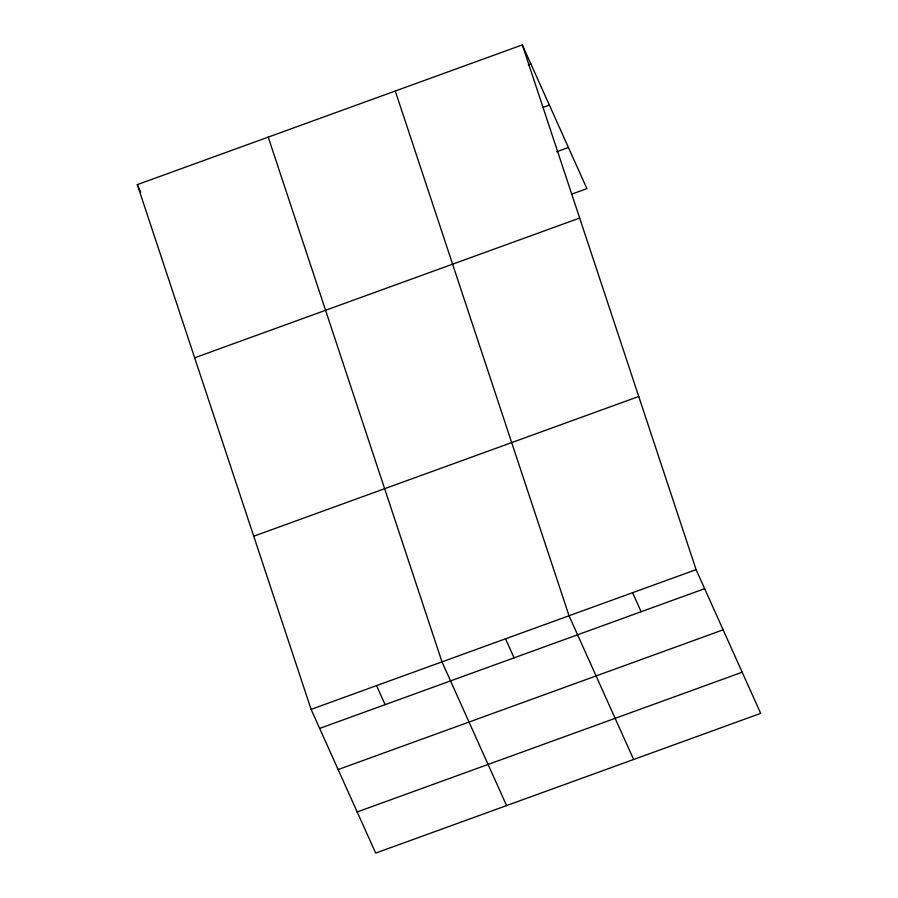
<?xml version="1.0" encoding="UTF-8"?>
<svg xmlns="http://www.w3.org/2000/svg" width="898" height="898" viewBox="0 0 898 898"><rect width="100%" height="100%" fill="white"/><g stroke="black" fill="none" stroke-linecap="round" stroke-linejoin="round"><path stroke-width="1.35" d="M522.322 44.9L696.096 569.646L760.685 713.371L375.678 853.1L311.09 709.375L137.315 184.629L522.322 44.9L586.91 188.625L571.353 194.271M528.282 64.88L530.875 63.938M542.886 107.434L549.363 105.088M556.749 151.717L568.423 147.474M194.664 357.797L579.659 218.068M253.741 536.207L638.747 396.478M311.09 709.375L696.096 569.646M319.643 728.413L704.649 588.684M338.131 769.564L723.137 629.824M357.191 811.949L742.197 672.22M632.562 592.702L641.127 611.74M633.629 759.484L569.04 615.759L395.266 91.012M505.518 638.815L514.071 657.852M506.584 805.596L441.984 661.871L268.221 137.125M376.543 685.623L385.096 704.661M137.315 184.629L140.739 192.251"/></g></svg>
